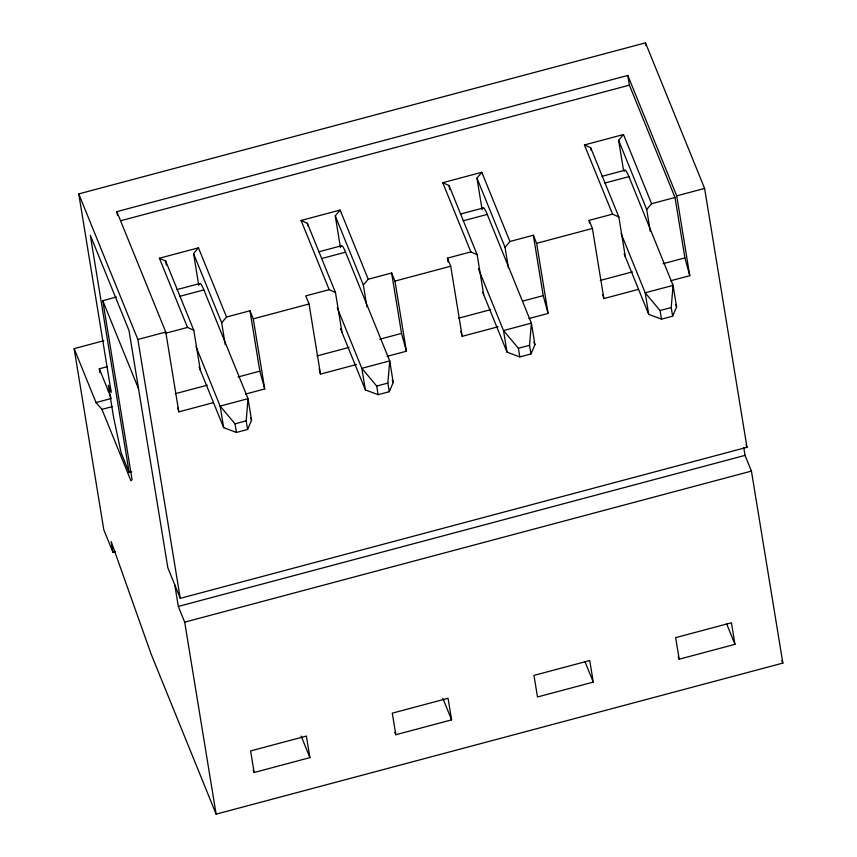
<?xml version="1.0" encoding="UTF-8"?>
<svg xmlns="http://www.w3.org/2000/svg" width="857" height="857" viewBox="0 0 857 857"><rect width="100%" height="100%" fill="white"/><g stroke="black" fill="none" stroke-linecap="round" stroke-linejoin="round"><path stroke-width="1.29" d="M199.081 367.128L223.666 427.664L236.446 432.442L247.598 429.475L246.184 420.841L248.027 398.666L203.87 289.934A29.042 3.235 75.1 0 0 199.499 283.999M340.508 328.734L365.35 389.903L378.13 394.681L389.282 391.703L387.867 383.079L389.71 360.893L345.553 252.172A29.042 3.235 75.1 0 0 341.182 246.238M482.684 292.194L507.033 352.141L519.813 356.919L530.965 353.941L529.551 345.317L531.383 323.132L487.237 214.4A29.042 3.235 75.1 0 0 482.866 208.476M624.132 253.833L648.717 314.369L661.497 319.147L672.649 316.179L671.235 307.545L673.066 285.37L628.92 176.638A29.042 3.235 75.1 0 0 624.432 171.207M247.598 429.475L251.551 420.23L248.027 398.666L220.131 406.1L196.049 346.785M389.282 391.703L393.234 382.468L389.71 360.893L361.815 368.328L337.23 307.792M530.965 353.941L534.918 344.707L531.383 323.132L503.498 330.566L478.41 268.787M672.649 316.179L676.602 306.945L673.066 285.37L645.182 292.805L621.1 233.49M198.76 285.295L193.575 253.618L198.449 247.823L226.537 317.015L221.663 322.81L225.252 344.696M340.443 247.534L335.258 215.857L340.122 210.061L368.221 279.253L363.347 285.049L366.935 306.935M482.127 209.772L476.942 178.095L481.805 172.289L509.904 241.481L505.03 247.287L508.405 267.887M623.585 170.682L618.625 140.334L623.489 134.528L651.588 203.72L646.714 209.526L650.302 231.411M129.161 472.539L121.137 452.775L113.627 417.541L108.336 385.179L111.249 392.367L78.758 193.907L645.492 42.85L704.604 188.422L746.983 447.29L180.249 598.347L167.843 567.795L129 330.502L90.317 235.246L129.161 472.539L131.689 471.864M117.463 215.278L116.863 211.636L627.817 75.448L676.709 195.857L689.778 275.675L670.549 280.796M121.041 220.656L629.402 85.154L675.016 197.474L684.904 257.882L689.778 275.675M200.313 370.16L193.778 330.245L187.49 327.417L159.402 258.225L198.449 247.823M341.997 332.387L335.462 292.483L329.174 289.655L301.086 220.463L340.122 210.061M483.68 294.626L477.145 254.722L470.857 251.894L442.758 182.702L481.805 172.289M625.364 256.864L618.829 216.96L612.541 214.132L584.442 144.94L623.489 134.528M103.836 340.711L74.141 348.628L96.038 402.544L101.951 409.367L130.95 480.809L132.085 479.727L102.776 300.678L116.573 297.004M176.928 289.623L199.745 283.538M318.611 251.862L341.429 245.777M460.295 214.1L483.112 208.015M601.978 176.328L624.796 170.243M179.788 296.351L203.87 289.934M321.471 258.589L345.553 252.172M463.155 220.827L487.237 214.4M604.838 183.055L628.92 176.638M78.758 193.907L137.87 339.479L165.765 332.045L178.824 411.863L213.447 402.64M676.709 195.857L704.604 188.422M165.294 333.341L187.49 327.417M226.537 317.015L249.965 310.77L253.254 318.858L264.727 388.96L245.498 394.091M329.174 289.655L305.745 295.901L309.034 303.989L320.507 374.102L356.405 364.525M368.221 279.253L391.649 273.008L394.938 281.096L406.411 351.199L387.182 356.33M448.072 262.081L447.429 258.139L470.857 251.894M509.904 241.481L533.333 235.236L536.621 243.324L548.094 313.437L528.865 318.558M589.541 223.002L589.113 220.378L612.541 214.132M651.588 203.72L675.016 197.474M253.254 318.858L309.034 303.989M394.938 281.096L450.718 266.227L462.191 336.33L498.088 326.763M536.621 243.324L592.401 228.465L603.874 298.568L638.497 289.345M99.98 372.752L99.337 368.799L107.082 366.732M108.175 391.21L110.66 390.546M96.038 402.544L111.378 398.451M101.951 409.367L112.224 406.636M175.235 393.727L207.287 385.179M238.064 376.984L259.853 371.167L249.965 310.77M316.919 355.966L348.97 347.417M379.747 339.211L401.537 333.405L391.649 273.008M458.602 318.193L490.654 309.656M522.706 301.107L543.22 295.644L533.333 235.236M600.286 280.432L632.337 271.894M663.104 263.688L684.904 257.882M223.666 427.664L220.131 406.1L235.032 423.819L246.184 420.841M365.35 389.903L361.815 368.328L376.716 386.046L387.867 383.079M507.033 352.141L503.498 330.566L518.399 348.285L529.551 345.317M648.717 314.369L645.182 292.805L660.083 310.523L671.235 307.545M74.141 348.628L103.815 529.83L112.931 552.294L115.513 551.608M174.774 584.86L178.31 606.435L745.044 455.378L751.428 471.104L782.859 663.093L216.125 814.15L151.175 654.202L111.164 541.506L112.931 552.294M178.31 606.435L184.694 622.161L751.428 471.104M254.133 772.5L309.913 757.631L306.377 736.067L250.598 750.925L254.133 772.5L253.158 770.1M395.816 734.738L451.596 719.869L448.061 698.294L392.281 713.163L395.816 734.738L394.841 732.339M593.28 682.108L537.5 696.977L533.965 675.402L589.745 660.533L593.28 682.108L585.01 661.733M679.183 659.204L734.963 644.335L731.428 622.771L675.648 637.64L679.183 659.204L678.208 656.816M584.442 144.94L590.73 147.768L618.829 216.96M442.758 182.702L449.047 185.53L477.145 254.722M301.086 220.463L307.363 223.291L335.462 292.483M159.402 258.225L165.68 261.053L193.778 330.245M745.986 444.837L746.983 447.29M618.625 140.334L646.714 209.526M675.595 304.471L676.602 306.945M781.852 660.608L782.859 663.093M589.113 220.378L592.401 228.465M726.693 623.971L734.963 644.335M476.942 178.095L505.03 247.287M533.911 342.232L534.918 344.707M447.429 258.139L450.718 266.227M335.258 215.857L363.347 285.049M392.238 379.994L393.234 382.468M442.833 698.305L451.596 719.869M193.575 253.618L221.663 322.81M250.555 417.766L251.551 420.23M116.863 211.636L165.765 332.045M301.15 736.067L309.913 757.631M102.776 300.678L138.534 388.746M99.337 368.799L110.874 397.22M602.835 294.754L603.874 298.568M543.22 295.644L548.094 313.437M460.798 331.252L462.191 336.33M401.537 333.405L406.411 351.199M319.115 369.013L320.507 374.102M259.853 371.167L264.727 388.96M177.785 408.05L178.824 411.863M743.79 447.761L745.044 455.378M645.492 42.85L645.921 45.475M627.817 75.448L629.402 85.154M660.083 310.523L661.497 319.147M590.73 147.768L591.159 150.404M518.399 348.285L519.813 356.919M449.047 185.53L449.7 189.483M376.716 386.046L378.13 394.681M307.363 223.291L307.802 225.937M235.032 423.819L236.446 432.442M165.68 261.053L166.333 265.017M184.694 622.161L216.125 814.15M137.87 339.479L180.249 598.347"/></g></svg>
